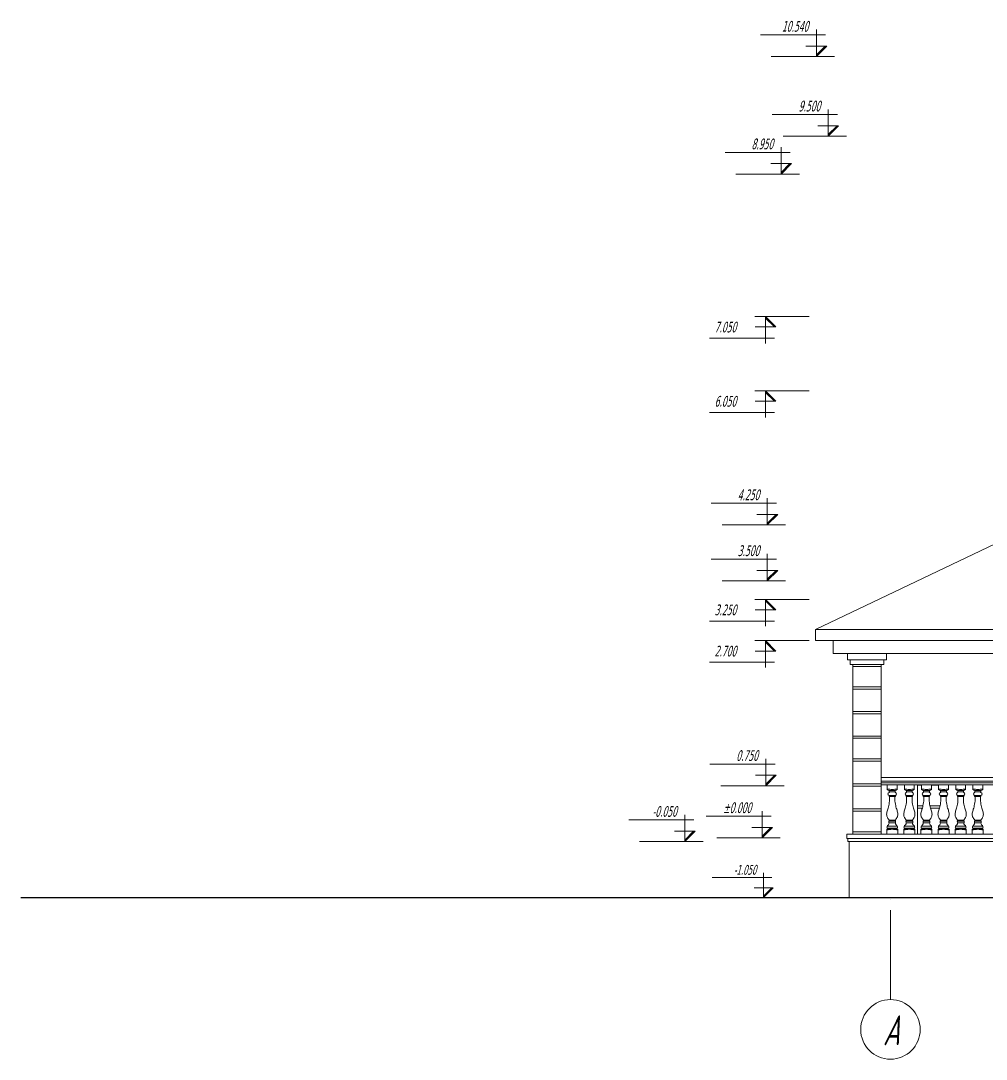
# Model space of a CAD drawing. Header units: millimetres. Extents: x 574812 to 785403, y 231698 to 285481.
# Drawn here: x 574812 to 587781, y 267091 to 281030 of the extents above; entities that cross this region are included whole.
import ezdxf

# ---------------------------------------------------------------- set-up
doc = ezdxf.new("R2010")
doc.units = ezdxf.units.MM
doc.linetypes.add('ACAD_ISO04W100', pattern=[30, 24, -3, 0, -3])
doc.layers.add('OSI', color=154, linetype='Continuous')
for name, color, linetype, lineweight in [('WALL-outdoor', 14, 'Continuous', 30), ('Баллюстрада', 7, 'Continuous', 5), ('ОТМЕТКИ', 240, 'Continuous', 5)]:
    doc.layers.add(name, color=color, linetype=linetype, lineweight=lineweight)
doc.styles.get("Standard").update_dxf_attribs({"font": 'TAHOMA.TTF', "width": 0.6, "oblique": 15, "height": 220})

msp = doc.modelspace()

# ---------------------------------------------------------------- linework, layer by layer
at = {"layer": 'OSI', "linetype": 'ACAD_ISO04W100', "lineweight": 9, "ltscale": 50}
msp.add_line((586494.2, 267891.1), (586494.2, 269263.1), dxfattribs=at)
at = {"layer": 'OSI', "lineweight": 20}
msp.add_circle((586494.2, 267491.1), 400, dxfattribs=at)
at = {"layer": 'WALL-outdoor', "lineweight": 9}
for p, q in [((585488.8, 272859.8), (588488.8, 274293.1)), ((586868.8, 272859.8), (585488.8, 272859.8)), ((585488.8, 272859.8), (585488.8, 272709.8)), ((585488.8, 272859.8), (585488.8, 272709.8)), ((591675.6, 272859.8), (586357.9, 272859.8)), ((585488.8, 272709.8), (586868.8, 272709.8)), ((585723, 272709.8), (585723, 272538.1)), ((586357.9, 272709.8), (591675.6, 272709.8)), ((586634.5, 272538.1), (585723, 272538.1)), ((585916.4, 272538.1), (585916.4, 272452.1)), ((586441.2, 272538.1), (586441.2, 272452.1)), ((591441.3, 272538.1), (586592.2, 272538.1)), ((587310.3, 272538.1), (586785.5, 272538.1)), ((586441.2, 272452.1), (585916.4, 272452.1)), ((585953.5, 272452.1), (585953.5, 272391.5)), ((586404.1, 272391.5), (585953.5, 272391.5)), ((585988.8, 272391.5), (585988.8, 270113.1)), ((586368.8, 272391.5), (586368.8, 270113.1)), ((586404.1, 272452.1), (586404.1, 272391.5)), ((586368.8, 272361.5), (585988.8, 272361.5)), ((586368.8, 272089.3), (585988.8, 272089.3)), ((586368.8, 272059.3), (585988.8, 272059.3)), ((586368.8, 271759.5), (585988.8, 271759.5)), ((585988.8, 271753.1), (585988.8, 271373.1)), ((586368.8, 271729.5), (585988.8, 271729.5)), ((586368.8, 271429.7), (585988.8, 271429.7)), ((586368.8, 271399.7), (585988.8, 271399.7)), ((586368.8, 271121.7), (585988.8, 271121.7)), ((586368.8, 271091.7), (585988.8, 271091.7)), ((586368.8, 270873), (589504.6, 270873)), ((586368.8, 270786.4), (585988.8, 270786.4)), ((586368.8, 270756.4), (585988.8, 270756.4)), ((586368.8, 270822), (589458.2, 270822)), ((586368.8, 270803), (589452.8, 270803)), ((586368.8, 270775.5), (589451.7, 270775.5)), ((586452, 270710.5), (586452, 270775.5)), ((586584, 270710.5), (586584, 270775.5)), ((586681.9, 270710.5), (586681.9, 270775.5)), ((586813.9, 270710.5), (586813.9, 270775.5)), ((586857.9, 270775.5), (586857.9, 270113.1)), ((586911.7, 270770.4), (586857.9, 270770.4)), ((586911.7, 270710.5), (586911.7, 270775.5)), ((587043.7, 270710.5), (587043.7, 270775.5)), ((587141.5, 270770.4), (587043.7, 270770.4)), ((587141.5, 270710.5), (587141.5, 270775.5)), ((587273.5, 270710.5), (587273.5, 270775.5)), ((587371.3, 270710.5), (587371.3, 270775.5)), ((587503.3, 270710.5), (587503.3, 270775.5)), ((587601.2, 270710.5), (587601.2, 270775.5)), ((587733.2, 270710.5), (587733.2, 270775.5)), ((586518, 270630.5), (586475, 270630.5)), ((586475, 270615.5), (586475, 270630.5)), ((586475, 270615.5), (586518, 270615.5)), ((586518, 270697.5), (586478, 270697.5)), ((586478, 270697.5), (586478, 270682.5)), ((586518, 270697.5), (586478, 270697.5)), ((586478, 270682.5), (586518, 270682.5)), ((586478, 270682.5), (586518, 270682.5)), ((586518, 270697.5), (586558, 270697.5)), ((586518, 270697.5), (586558, 270697.5)), ((586558, 270682.5), (586518, 270682.5)), ((586558, 270682.5), (586518, 270682.5)), ((586518, 270630.5), (586561, 270630.5)), ((586561, 270615.5), (586518, 270615.5)), ((586558, 270697.5), (586558, 270682.5)), ((586561, 270615.5), (586561, 270630.5)), ((586747.9, 270630.5), (586704.9, 270630.5)), ((586704.9, 270615.5), (586704.9, 270630.5)), ((586704.9, 270615.5), (586747.9, 270615.5)), ((586747.9, 270697.5), (586707.9, 270697.5)), ((586707.9, 270697.5), (586707.9, 270682.5)), ((586747.9, 270697.5), (586707.9, 270697.5)), ((586707.9, 270682.5), (586747.9, 270682.5)), ((586707.9, 270682.5), (586747.9, 270682.5)), ((586747.9, 270697.5), (586787.9, 270697.5)), ((586747.9, 270697.5), (586787.9, 270697.5)), ((586787.9, 270682.5), (586747.9, 270682.5)), ((586787.9, 270682.5), (586747.9, 270682.5)), ((586747.9, 270630.5), (586790.9, 270630.5)), ((586790.9, 270615.5), (586747.9, 270615.5)), ((586787.9, 270697.5), (586787.9, 270682.5)), ((586790.9, 270615.5), (586790.9, 270630.5)), ((586977.7, 270630.5), (586934.7, 270630.5)), ((586934.7, 270615.5), (586934.7, 270630.5)), ((586934.7, 270615.5), (586977.7, 270615.5)), ((586977.7, 270697.5), (586937.7, 270697.5)), ((586937.7, 270697.5), (586937.7, 270682.5)), ((586977.7, 270697.5), (586937.7, 270697.5)), ((586937.7, 270682.5), (586977.7, 270682.5)), ((586937.7, 270682.5), (586977.7, 270682.5)), ((586977.7, 270697.5), (587017.7, 270697.5)), ((586977.7, 270697.5), (587017.7, 270697.5)), ((587017.7, 270682.5), (586977.7, 270682.5)), ((587017.7, 270682.5), (586977.7, 270682.5)), ((586977.7, 270630.5), (587020.7, 270630.5)), ((587020.7, 270615.5), (586977.7, 270615.5)), ((587017.7, 270697.5), (587017.7, 270682.5)), ((587020.7, 270615.5), (587020.7, 270630.5)), ((587207.5, 270630.5), (587164.5, 270630.5)), ((587164.5, 270615.5), (587164.5, 270630.5)), ((587164.5, 270615.5), (587207.5, 270615.5)), ((587207.5, 270697.5), (587167.5, 270697.5)), ((587167.5, 270697.5), (587167.5, 270682.5)), ((587207.5, 270697.5), (587167.5, 270697.5)), ((587167.5, 270682.5), (587207.5, 270682.5)), ((587167.5, 270682.5), (587207.5, 270682.5)), ((587207.5, 270697.5), (587247.5, 270697.5)), ((587207.5, 270697.5), (587247.5, 270697.5)), ((587247.5, 270682.5), (587207.5, 270682.5)), ((587247.5, 270682.5), (587207.5, 270682.5)), ((587207.5, 270630.5), (587250.5, 270630.5)), ((587250.5, 270615.5), (587207.5, 270615.5)), ((587247.5, 270697.5), (587247.5, 270682.5)), ((587250.5, 270615.5), (587250.5, 270630.5)), ((587437.3, 270630.5), (587394.3, 270630.5)), ((587394.3, 270615.5), (587394.3, 270630.5)), ((587394.3, 270615.5), (587437.3, 270615.5)), ((587437.3, 270697.5), (587397.3, 270697.5)), ((587397.3, 270697.5), (587397.3, 270682.5)), ((587437.3, 270697.5), (587397.3, 270697.5)), ((587397.3, 270682.5), (587437.3, 270682.5)), ((587397.3, 270682.5), (587437.3, 270682.5)), ((587437.3, 270697.5), (587477.3, 270697.5)), ((587437.3, 270697.5), (587477.3, 270697.5)), ((587477.3, 270682.5), (587437.3, 270682.5)), ((587477.3, 270682.5), (587437.3, 270682.5)), ((587437.3, 270630.5), (587480.3, 270630.5)), ((587480.3, 270615.5), (587437.3, 270615.5)), ((587477.3, 270697.5), (587477.3, 270682.5)), ((587480.3, 270615.5), (587480.3, 270630.5)), ((587667.2, 270630.5), (587624.2, 270630.5)), ((587624.2, 270615.5), (587624.2, 270630.5)), ((587624.2, 270615.5), (587667.2, 270615.5)), ((587667.2, 270697.5), (587627.2, 270697.5)), ((587627.2, 270697.5), (587627.2, 270682.5)), ((587667.2, 270697.5), (587627.2, 270697.5)), ((587627.2, 270682.5), (587667.2, 270682.5)), ((587627.2, 270682.5), (587667.2, 270682.5)), ((587667.2, 270697.5), (587707.2, 270697.5)), ((587667.2, 270697.5), (587707.2, 270697.5)), ((587707.2, 270682.5), (587667.2, 270682.5)), ((587707.2, 270682.5), (587667.2, 270682.5)), ((587667.2, 270630.5), (587710.2, 270630.5)), ((587710.2, 270615.5), (587667.2, 270615.5)), ((587707.2, 270697.5), (587707.2, 270682.5)), ((587710.2, 270615.5), (587710.2, 270630.5)), ((586368.8, 270451.2), (585988.8, 270451.2)), ((586929.9, 270492.4), (586857.9, 270492.4)), ((586922.6, 270462.4), (586857.9, 270462.4)), ((587159.7, 270492.4), (587025.5, 270492.4)), ((587152.5, 270462.4), (587032.7, 270462.4)), ((586368.8, 270421.2), (585988.8, 270421.2)), ((586518, 270300.5), (586476, 270300.5)), ((586476, 270300.5), (586476, 270285.5)), ((586476, 270285.5), (586518, 270285.5)), ((586518, 270300.5), (586560, 270300.5)), ((586560, 270285.5), (586518, 270285.5)), ((586560, 270300.5), (586560, 270285.5)), ((586747.9, 270300.5), (586705.9, 270300.5)), ((586705.9, 270300.5), (586705.9, 270285.5)), ((586705.9, 270285.5), (586747.9, 270285.5)), ((586747.9, 270300.5), (586789.9, 270300.5)), ((586789.9, 270285.5), (586747.9, 270285.5)), ((586789.9, 270300.5), (586789.9, 270285.5)), ((586977.7, 270300.5), (586935.7, 270300.5)), ((586935.7, 270300.5), (586935.7, 270285.5)), ((586935.7, 270285.5), (586977.7, 270285.5)), ((586977.7, 270300.5), (587019.7, 270300.5)), ((587019.7, 270285.5), (586977.7, 270285.5)), ((587019.7, 270300.5), (587019.7, 270285.5)), ((587207.5, 270300.5), (587165.5, 270300.5)), ((587165.5, 270300.5), (587165.5, 270285.5)), ((587165.5, 270285.5), (587207.5, 270285.5)), ((587207.5, 270300.5), (587249.5, 270300.5)), ((587249.5, 270285.5), (587207.5, 270285.5)), ((587249.5, 270300.5), (587249.5, 270285.5)), ((587437.3, 270300.5), (587395.3, 270300.5)), ((587395.3, 270300.5), (587395.3, 270285.5)), ((587395.3, 270285.5), (587437.3, 270285.5)), ((587437.3, 270300.5), (587479.3, 270300.5)), ((587479.3, 270285.5), (587437.3, 270285.5)), ((587479.3, 270300.5), (587479.3, 270285.5)), ((587667.2, 270300.5), (587625.2, 270300.5)), ((587625.2, 270300.5), (587625.2, 270285.5)), ((587625.2, 270285.5), (587667.2, 270285.5)), ((587667.2, 270300.5), (587709.2, 270300.5)), ((587709.2, 270285.5), (587667.2, 270285.5)), ((587709.2, 270300.5), (587709.2, 270285.5)), ((586444, 270113.1), (586444, 270177.5)), ((586455, 270230.5), (586455, 270220.5)), ((586455, 270220.5), (586518, 270220.5)), ((586455, 270192.5), (586518, 270192.5)), ((586455, 270192.5), (586455, 270178.5)), ((586455, 270178.5), (586518, 270178.5)), ((586476, 270265.5), (586518, 270265.5)), ((586560, 270265.5), (586518, 270265.5)), ((586581, 270220.5), (586518, 270220.5)), ((586581, 270192.5), (586518, 270192.5)), ((586581, 270178.5), (586518, 270178.5)), ((586581, 270230.5), (586581, 270220.5)), ((586581, 270192.5), (586581, 270178.5)), ((586592, 270177.5), (586592, 270113.1)), ((586673.9, 270113.1), (586673.9, 270177.5)), ((586684.9, 270230.5), (586684.9, 270220.5)), ((586684.9, 270220.5), (586747.9, 270220.5)), ((586684.9, 270192.5), (586747.9, 270192.5)), ((586684.9, 270192.5), (586684.9, 270178.5)), ((586684.9, 270178.5), (586747.9, 270178.5)), ((586705.9, 270265.5), (586747.9, 270265.5)), ((586789.9, 270265.5), (586747.9, 270265.5)), ((586810.9, 270220.5), (586747.9, 270220.5)), ((586810.9, 270192.5), (586747.9, 270192.5)), ((586810.9, 270178.5), (586747.9, 270178.5)), ((586810.9, 270230.5), (586810.9, 270220.5)), ((586810.9, 270192.5), (586810.9, 270178.5)), ((586821.9, 270177.5), (586821.9, 270113.1)), ((586903.7, 270113.1), (586903.7, 270177.5)), ((586914.7, 270230.5), (586914.7, 270220.5)), ((586914.7, 270220.5), (586977.7, 270220.5)), ((586914.7, 270192.5), (586977.7, 270192.5)), ((586914.7, 270192.5), (586914.7, 270178.5)), ((586914.7, 270178.5), (586977.7, 270178.5)), ((586935.7, 270265.5), (586977.7, 270265.5)), ((587019.7, 270265.5), (586977.7, 270265.5)), ((587040.7, 270220.5), (586977.7, 270220.5)), ((587040.7, 270192.5), (586977.7, 270192.5)), ((587040.7, 270178.5), (586977.7, 270178.5)), ((587040.7, 270230.5), (587040.7, 270220.5)), ((587040.7, 270192.5), (587040.7, 270178.5)), ((587051.7, 270177.5), (587051.7, 270113.1)), ((587133.5, 270113.1), (587133.5, 270177.5)), ((587144.5, 270230.5), (587144.5, 270220.5)), ((587144.5, 270220.5), (587207.5, 270220.5)), ((587144.5, 270192.5), (587207.5, 270192.5)), ((587144.5, 270192.5), (587144.5, 270178.5)), ((587144.5, 270178.5), (587207.5, 270178.5)), ((587165.5, 270265.5), (587207.5, 270265.5)), ((587249.5, 270265.5), (587207.5, 270265.5)), ((587270.5, 270220.5), (587207.5, 270220.5)), ((587270.5, 270192.5), (587207.5, 270192.5)), ((587270.5, 270178.5), (587207.5, 270178.5)), ((587270.5, 270230.5), (587270.5, 270220.5)), ((587270.5, 270192.5), (587270.5, 270178.5)), ((587281.5, 270177.5), (587281.5, 270113.1)), ((587363.3, 270113.1), (587363.3, 270177.5)), ((587374.3, 270230.5), (587374.3, 270220.5)), ((587374.3, 270220.5), (587437.3, 270220.5)), ((587374.3, 270192.5), (587437.3, 270192.5)), ((587374.3, 270192.5), (587374.3, 270178.5)), ((587374.3, 270178.5), (587437.3, 270178.5)), ((587395.3, 270265.5), (587437.3, 270265.5)), ((587479.3, 270265.5), (587437.3, 270265.5)), ((587500.3, 270220.5), (587437.3, 270220.5)), ((587500.3, 270192.5), (587437.3, 270192.5)), ((587500.3, 270178.5), (587437.3, 270178.5)), ((587500.3, 270230.5), (587500.3, 270220.5)), ((587500.3, 270192.5), (587500.3, 270178.5)), ((587511.3, 270177.5), (587511.3, 270113.1)), ((587593.2, 270113.1), (587593.2, 270177.5)), ((587604.2, 270230.5), (587604.2, 270220.5)), ((587604.2, 270220.5), (587667.2, 270220.5)), ((587604.2, 270192.5), (587667.2, 270192.5)), ((587604.2, 270192.5), (587604.2, 270178.5)), ((587604.2, 270178.5), (587667.2, 270178.5)), ((587625.2, 270265.5), (587667.2, 270265.5)), ((587709.2, 270265.5), (587667.2, 270265.5)), ((587730.2, 270220.5), (587667.2, 270220.5)), ((587730.2, 270192.5), (587667.2, 270192.5)), ((587730.2, 270178.5), (587667.2, 270178.5)), ((587730.2, 270230.5), (587730.2, 270220.5)), ((587730.2, 270192.5), (587730.2, 270178.5)), ((587741.2, 270177.5), (587741.2, 270113.1)), ((588488.8, 270113.1), (585909.9, 270113.1)), ((585909.9, 270113.1), (585909.9, 270055)), ((588488.8, 270113.1), (585909.9, 270113.1)), ((585909.9, 270055), (595587.6, 270055)), ((585923.3, 270055), (585923.3, 270013.1)), ((585923.3, 270034.1), (585923.3, 270013.1)), ((588502.3, 270013.1), (585923.3, 270013.1)), ((588502.3, 270013.1), (585923.3, 270013.1)), ((585941.3, 270013.1), (585941.3, 269263.1)), ((586368.8, 270143.1), (585988.8, 270143.1))]:
    msp.add_line(p, q, dxfattribs=at)
for centre, radius, start, end in [((586482.3, 270650.5), 21.3, 110.01596, 249.98404), ((586482.3, 270650.5), 21.3, 110.01596, 249.98404), ((586553.8, 270650.5), 21.3, 290.01596, 69.98404), ((586553.8, 270650.5), 21.3, 290.01596, 69.98404), ((586712.2, 270650.5), 21.3, 110.01596, 249.98404), ((586712.2, 270650.5), 21.3, 110.01596, 249.98404), ((586783.6, 270650.5), 21.3, 290.01596, 69.98404), ((586783.6, 270650.5), 21.3, 290.01596, 69.98404), ((586942, 270650.5), 21.3, 110.01596, 249.98404), ((586942, 270650.5), 21.3, 110.01596, 249.98404), ((587013.4, 270650.5), 21.3, 290.01596, 69.98404), ((587013.4, 270650.5), 21.3, 290.01596, 69.98404), ((587171.8, 270650.5), 21.3, 110.01596, 249.98404), ((587171.8, 270650.5), 21.3, 110.01596, 249.98404), ((587243.2, 270650.5), 21.3, 290.01596, 69.98404), ((587243.2, 270650.5), 21.3, 290.01596, 69.98404), ((587401.6, 270650.5), 21.3, 110.01596, 249.98404), ((587401.6, 270650.5), 21.3, 110.01596, 249.98404), ((587473.1, 270650.5), 21.3, 290.01596, 69.98404), ((587473.1, 270650.5), 21.3, 290.01596, 69.98404), ((587631.4, 270650.5), 21.3, 110.01596, 249.98404), ((587631.4, 270650.5), 21.3, 110.01596, 249.98404), ((587702.9, 270650.5), 21.3, 290.01596, 69.98404), ((587702.9, 270650.5), 21.3, 290.01596, 69.98404), ((586461.4, 270206.5), 15.4, 114.52955, 245.47045), ((586574.7, 270206.5), 15.4, 294.52955, 65.47045), ((586691.3, 270206.5), 15.4, 114.52955, 245.47045), ((586804.5, 270206.5), 15.4, 294.52955, 65.47045), ((586921.1, 270206.5), 15.4, 114.52955, 245.47045), ((587034.3, 270206.5), 15.4, 294.52955, 65.47045), ((587150.9, 270206.5), 15.4, 114.52955, 245.47045), ((587264.1, 270206.5), 15.4, 294.52955, 65.47045), ((587380.7, 270206.5), 15.4, 114.52955, 245.47045), ((587493.9, 270206.5), 15.4, 294.52955, 65.47045), ((587610.6, 270206.5), 15.4, 114.52955, 245.47045), ((587723.8, 270206.5), 15.4, 294.52955, 65.47045)]:
    msp.add_arc(centre, radius, start, end, dxfattribs=at)
for points in [[(586452, 270722.5), (586474, 270716.5), (586496, 270710.5), (586518, 270710.5)], [(586452, 270710.5), (586460.6, 270705.7), (586469.1, 270700.9), (586478, 270697.5)], [(586584, 270722.5), (586562, 270716.5), (586540, 270710.5), (586518, 270710.5)], [(586584, 270710.5), (586575.5, 270705.7), (586567, 270700.9), (586558, 270697.5)], [(586681.9, 270722.5), (586703.9, 270716.5), (586725.9, 270710.5), (586747.9, 270710.5)], [(586681.9, 270710.5), (586690.4, 270705.7), (586698.9, 270700.9), (586707.9, 270697.5)], [(586813.9, 270722.5), (586791.9, 270716.5), (586769.9, 270710.5), (586747.9, 270710.5)], [(586813.9, 270710.5), (586805.3, 270705.7), (586796.8, 270700.9), (586787.9, 270697.5)], [(586911.7, 270722.5), (586933.7, 270716.5), (586955.7, 270710.5), (586977.7, 270710.5)], [(586911.7, 270710.5), (586920.2, 270705.7), (586928.7, 270700.9), (586937.7, 270697.5)], [(587043.7, 270722.5), (587021.7, 270716.5), (586999.7, 270710.5), (586977.7, 270710.5)], [(587043.7, 270710.5), (587035.2, 270705.7), (587026.7, 270700.9), (587017.7, 270697.5)], [(587141.5, 270722.5), (587163.5, 270716.5), (587185.5, 270710.5), (587207.5, 270710.5)], [(587141.5, 270710.5), (587150, 270705.7), (587158.6, 270700.9), (587167.5, 270697.5)], [(587273.5, 270722.5), (587251.5, 270716.5), (587229.5, 270710.5), (587207.5, 270710.5)], [(587273.5, 270710.5), (587265, 270705.7), (587256.5, 270700.9), (587247.5, 270697.5)], [(587371.3, 270722.5), (587393.3, 270716.5), (587415.3, 270710.5), (587437.3, 270710.5)], [(587371.3, 270710.5), (587379.9, 270705.7), (587388.4, 270700.9), (587397.3, 270697.5)], [(587503.3, 270722.5), (587481.3, 270716.5), (587459.3, 270710.5), (587437.3, 270710.5)], [(587503.3, 270710.5), (587494.8, 270705.7), (587486.3, 270700.9), (587477.3, 270697.5)], [(587601.2, 270722.5), (587623.2, 270716.5), (587645.2, 270710.5), (587667.2, 270710.5)], [(587601.2, 270710.5), (587609.7, 270705.7), (587618.2, 270700.9), (587627.2, 270697.5)], [(587733.2, 270722.5), (587711.2, 270716.5), (587689.2, 270710.5), (587667.2, 270710.5)], [(587733.2, 270710.5), (587724.6, 270705.7), (587716.1, 270700.9), (587707.2, 270697.5)]]:
    msp.add_open_spline(points, degree=3, dxfattribs=at)
for points in [[(586481, 270612.5), (586481, 270595.5), (586481, 270555.5), (586475, 270515.5), (586458, 270445.5), (586444, 270395.5), (586444, 270365.5), (586449, 270345.5), (586476, 270300.5)], [(586478, 270682.5), (586484, 270677.5), (586475, 270670.5)], [(586478, 270682.5), (586484, 270677.5), (586475, 270670.5)], [(586558, 270682.5), (586552, 270677.5), (586561, 270670.5)], [(586558, 270682.5), (586552, 270677.5), (586561, 270670.5)], [(586555, 270612.5), (586555, 270595.5), (586555, 270555.5), (586561, 270515.5), (586578, 270445.5), (586592, 270395.5), (586592, 270365.5), (586587, 270345.5), (586560, 270300.5)], [(586710.9, 270612.5), (586710.9, 270595.5), (586710.9, 270555.5), (586704.9, 270515.5), (586687.9, 270445.5), (586673.9, 270395.5), (586673.9, 270365.5), (586678.9, 270345.5), (586705.9, 270300.5)], [(586707.9, 270682.5), (586713.9, 270677.5), (586704.9, 270670.5)], [(586707.9, 270682.5), (586713.9, 270677.5), (586704.9, 270670.5)], [(586787.9, 270682.5), (586781.9, 270677.5), (586790.9, 270670.5)], [(586787.9, 270682.5), (586781.9, 270677.5), (586790.9, 270670.5)], [(586784.9, 270612.5), (586784.9, 270595.5), (586784.9, 270555.5), (586790.9, 270515.5), (586807.9, 270445.5), (586821.9, 270395.5), (586821.9, 270365.5), (586816.9, 270345.5), (586789.9, 270300.5)], [(586940.7, 270612.5), (586940.7, 270595.5), (586940.7, 270555.5), (586934.7, 270515.5), (586917.7, 270445.5), (586903.7, 270395.5), (586903.7, 270365.5), (586908.7, 270345.5), (586935.7, 270300.5)], [(586937.7, 270682.5), (586943.7, 270677.5), (586934.7, 270670.5)], [(586937.7, 270682.5), (586943.7, 270677.5), (586934.7, 270670.5)], [(587017.7, 270682.5), (587011.7, 270677.5), (587020.7, 270670.5)], [(587017.7, 270682.5), (587011.7, 270677.5), (587020.7, 270670.5)], [(587014.7, 270612.5), (587014.7, 270595.5), (587014.7, 270555.5), (587020.7, 270515.5), (587037.7, 270445.5), (587051.7, 270395.5), (587051.7, 270365.5), (587046.7, 270345.5), (587019.7, 270300.5)], [(587170.5, 270612.5), (587170.5, 270595.5), (587170.5, 270555.5), (587164.5, 270515.5), (587147.5, 270445.5), (587133.5, 270395.5), (587133.5, 270365.5), (587138.5, 270345.5), (587165.5, 270300.5)], [(587167.5, 270682.5), (587173.5, 270677.5), (587164.5, 270670.5)], [(587167.5, 270682.5), (587173.5, 270677.5), (587164.5, 270670.5)], [(587247.5, 270682.5), (587241.5, 270677.5), (587250.5, 270670.5)], [(587247.5, 270682.5), (587241.5, 270677.5), (587250.5, 270670.5)], [(587244.5, 270612.5), (587244.5, 270595.5), (587244.5, 270555.5), (587250.5, 270515.5), (587267.5, 270445.5), (587281.5, 270395.5), (587281.5, 270365.5), (587276.5, 270345.5), (587249.5, 270300.5)], [(587400.3, 270612.5), (587400.3, 270595.5), (587400.3, 270555.5), (587394.3, 270515.5), (587377.3, 270445.5), (587363.3, 270395.5), (587363.3, 270365.5), (587368.3, 270345.5), (587395.3, 270300.5)], [(587397.3, 270682.5), (587403.3, 270677.5), (587394.3, 270670.5)], [(587397.3, 270682.5), (587403.3, 270677.5), (587394.3, 270670.5)], [(587477.3, 270682.5), (587471.3, 270677.5), (587480.3, 270670.5)], [(587477.3, 270682.5), (587471.3, 270677.5), (587480.3, 270670.5)], [(587474.3, 270612.5), (587474.3, 270595.5), (587474.3, 270555.5), (587480.3, 270515.5), (587497.3, 270445.5), (587511.3, 270395.5), (587511.3, 270365.5), (587506.3, 270345.5), (587479.3, 270300.5)], [(587630.2, 270612.5), (587630.2, 270595.5), (587630.2, 270555.5), (587624.2, 270515.5), (587607.2, 270445.5), (587593.2, 270395.5), (587593.2, 270365.5), (587598.2, 270345.5), (587625.2, 270300.5)], [(587627.2, 270682.5), (587633.2, 270677.5), (587624.2, 270670.5)], [(587627.2, 270682.5), (587633.2, 270677.5), (587624.2, 270670.5)], [(587707.2, 270682.5), (587701.2, 270677.5), (587710.2, 270670.5)], [(587707.2, 270682.5), (587701.2, 270677.5), (587710.2, 270670.5)], [(587704.2, 270612.5), (587704.2, 270595.5), (587704.2, 270555.5), (587710.2, 270515.5), (587727.2, 270445.5), (587741.2, 270395.5), (587741.2, 270365.5), (587736.2, 270345.5), (587709.2, 270300.5)], [(586476, 270265.5), (586472, 270275.5), (586476, 270285.5)], [(586560, 270265.5), (586564, 270275.5), (586560, 270285.5)], [(586705.9, 270265.5), (586701.9, 270275.5), (586705.9, 270285.5)], [(586789.9, 270265.5), (586793.9, 270275.5), (586789.9, 270285.5)], [(586935.7, 270265.5), (586931.7, 270275.5), (586935.7, 270285.5)], [(587019.7, 270265.5), (587023.7, 270275.5), (587019.7, 270285.5)], [(587165.5, 270265.5), (587161.5, 270275.5), (587165.5, 270285.5)], [(587249.5, 270265.5), (587253.5, 270275.5), (587249.5, 270285.5)], [(587395.3, 270265.5), (587391.3, 270275.5), (587395.3, 270285.5)], [(587479.3, 270265.5), (587483.3, 270275.5), (587479.3, 270285.5)], [(587625.2, 270265.5), (587621.2, 270275.5), (587625.2, 270285.5)], [(587709.2, 270265.5), (587713.2, 270275.5), (587709.2, 270285.5)], [(586476, 270265.5), (586474, 270250.5), (586455, 270230.5)], [(586560, 270265.5), (586562, 270250.5), (586581, 270230.5)], [(586705.9, 270265.5), (586703.9, 270250.5), (586684.9, 270230.5)], [(586789.9, 270265.5), (586791.9, 270250.5), (586810.9, 270230.5)], [(586935.7, 270265.5), (586933.7, 270250.5), (586914.7, 270230.5)], [(587019.7, 270265.5), (587021.7, 270250.5), (587040.7, 270230.5)], [(587165.5, 270265.5), (587163.5, 270250.5), (587144.5, 270230.5)], [(587249.5, 270265.5), (587251.5, 270250.5), (587270.5, 270230.5)], [(587395.3, 270265.5), (587393.3, 270250.5), (587374.3, 270230.5)], [(587479.3, 270265.5), (587481.3, 270250.5), (587500.3, 270230.5)], [(587625.2, 270265.5), (587623.2, 270250.5), (587604.2, 270230.5)], [(587709.2, 270265.5), (587711.2, 270250.5), (587730.2, 270230.5)]]:
    msp.add_spline(points, degree=3, dxfattribs=at)
for points, knots in [([(586444, 270177.5), (586447.7, 270177.9), (586451.4, 270178.2), (586455.1, 270178.5), (586455.1, 270178.5)], [0, 0, 0, 0, 1.1045361, 1.1099679, 1.1099679, 1.1099679, 1.1099679]), ([(586444, 270169.5), (586468.7, 270173.5), (586493.4, 270177.5), (586518, 270177.5), (586518, 270177.5)], [0, 0, 0, 0, 7.4431176, 7.4431177, 7.4431177, 7.4431177, 7.4431177]), ([(586592, 270169.5), (586567.4, 270173.5), (586542.7, 270177.5), (586518, 270177.5), (586518, 270177.5)], [0, 0, 0, 0, 7.4431176, 7.4431177, 7.4431177, 7.4431177, 7.4431177]), ([(586592, 270177.5), (586588.4, 270177.9), (586584.7, 270178.2), (586581, 270178.5), (586581, 270178.5)], [0, 0, 0, 0, 1.1045361, 1.1099679, 1.1099679, 1.1099679, 1.1099679]), ([(586673.9, 270177.5), (586677.5, 270177.9), (586681.2, 270178.2), (586684.9, 270178.5), (586684.9, 270178.5)], [0, 0, 0, 0, 1.1045361, 1.1099679, 1.1099679, 1.1099679, 1.1099679]), ([(586673.9, 270169.5), (586698.5, 270173.5), (586723.2, 270177.5), (586747.9, 270177.5), (586747.9, 270177.5)], [0, 0, 0, 0, 7.4431176, 7.4431177, 7.4431177, 7.4431177, 7.4431177]), ([(586821.9, 270169.5), (586797.2, 270173.5), (586772.5, 270177.5), (586747.9, 270177.5), (586747.9, 270177.5)], [0, 0, 0, 0, 7.4431176, 7.4431177, 7.4431177, 7.4431177, 7.4431177]), ([(586821.9, 270177.5), (586818.2, 270177.9), (586814.5, 270178.2), (586810.8, 270178.5), (586810.8, 270178.5)], [0, 0, 0, 0, 1.1045361, 1.1099679, 1.1099679, 1.1099679, 1.1099679]), ([(586903.7, 270177.5), (586907.4, 270177.9), (586911, 270178.2), (586914.7, 270178.5), (586914.7, 270178.5)], [0, 0, 0, 0, 1.1045361, 1.1099679, 1.1099679, 1.1099679, 1.1099679]), ([(586903.7, 270169.5), (586928.4, 270173.5), (586953, 270177.5), (586977.7, 270177.5), (586977.7, 270177.5)], [0, 0, 0, 0, 7.4431176, 7.4431177, 7.4431177, 7.4431177, 7.4431177]), ([(587051.7, 270169.5), (587027, 270173.5), (587002.4, 270177.5), (586977.7, 270177.5), (586977.7, 270177.5)], [0, 0, 0, 0, 7.4431176, 7.4431177, 7.4431177, 7.4431177, 7.4431177]), ([(587051.7, 270177.5), (587048, 270177.9), (587044.3, 270178.2), (587040.7, 270178.5), (587040.6, 270178.5)], [0, 0, 0, 0, 1.1045361, 1.1099679, 1.1099679, 1.1099679, 1.1099679]), ([(587133.5, 270177.5), (587137.2, 270177.9), (587140.9, 270178.2), (587144.5, 270178.5), (587144.6, 270178.5)], [0, 0, 0, 0, 1.1045361, 1.1099679, 1.1099679, 1.1099679, 1.1099679]), ([(587133.5, 270169.5), (587158.2, 270173.5), (587182.8, 270177.5), (587207.5, 270177.5), (587207.5, 270177.5)], [0, 0, 0, 0, 7.4431176, 7.4431177, 7.4431177, 7.4431177, 7.4431177]), ([(587281.5, 270169.5), (587256.8, 270173.5), (587232.2, 270177.5), (587207.5, 270177.5), (587207.5, 270177.5)], [0, 0, 0, 0, 7.4431176, 7.4431177, 7.4431177, 7.4431177, 7.4431177]), ([(587281.5, 270177.5), (587277.8, 270177.9), (587274.2, 270178.2), (587270.5, 270178.5), (587270.5, 270178.5)], [0, 0, 0, 0, 1.1045361, 1.1099679, 1.1099679, 1.1099679, 1.1099679]), ([(587363.3, 270177.5), (587367, 270177.9), (587370.7, 270178.2), (587374.4, 270178.5), (587374.4, 270178.5)], [0, 0, 0, 0, 1.1045361, 1.1099679, 1.1099679, 1.1099679, 1.1099679]), ([(587363.3, 270169.5), (587388, 270173.5), (587412.7, 270177.5), (587437.3, 270177.5), (587437.3, 270177.5)], [0, 0, 0, 0, 7.4431176, 7.4431177, 7.4431177, 7.4431177, 7.4431177]), ([(587511.3, 270169.5), (587486.7, 270173.5), (587462, 270177.5), (587437.3, 270177.5), (587437.3, 270177.5)], [0, 0, 0, 0, 7.4431176, 7.4431177, 7.4431177, 7.4431177, 7.4431177]), ([(587511.3, 270177.5), (587507.7, 270177.9), (587504, 270178.2), (587500.3, 270178.5), (587500.3, 270178.5)], [0, 0, 0, 0, 1.1045361, 1.1099679, 1.1099679, 1.1099679, 1.1099679]), ([(587593.2, 270177.5), (587596.8, 270177.9), (587600.5, 270178.2), (587604.2, 270178.5), (587604.2, 270178.5)], [0, 0, 0, 0, 1.1045361, 1.1099679, 1.1099679, 1.1099679, 1.1099679]), ([(587593.2, 270169.5), (587617.8, 270173.5), (587642.5, 270177.5), (587667.2, 270177.5), (587667.2, 270177.5)], [0, 0, 0, 0, 7.4431176, 7.4431177, 7.4431177, 7.4431177, 7.4431177]), ([(587741.2, 270169.5), (587716.5, 270173.5), (587691.8, 270177.5), (587667.2, 270177.5), (587667.2, 270177.5)], [0, 0, 0, 0, 7.4431176, 7.4431177, 7.4431177, 7.4431177, 7.4431177]), ([(587741.2, 270177.5), (587737.5, 270177.9), (587733.8, 270178.2), (587730.1, 270178.5), (587730.1, 270178.5)], [0, 0, 0, 0, 1.1045361, 1.1099679, 1.1099679, 1.1099679, 1.1099679])]:
    msp.add_open_spline(points, degree=3, knots=knots, dxfattribs=at)
at = {"layer": 'Баллюстрада', "lineweight": 30}
msp.add_line((574812.4, 269263.1), (612812.4, 269263.1), dxfattribs=at)
at = {"layer": 'ОТМЕТКИ', "linetype": 'ByBlock', "ltscale": 10}
for p, q in [((585498.6, 280911.4), (585498.6, 280551.6)), ((585621, 280841.4), (584746.3, 280841.4)), ((585637.7, 280690.7), (585359.4, 280690.7)), ((585498.6, 280551.6), (585637.7, 280690.7)), ((585498.6, 280572), (585617.3, 280690.7)), ((584892.1, 280551.6), (585743.4, 280551.6)), ((585476.1, 280551.6), (585240.5, 280551.6)), ((585781.3, 279771), (584906.6, 279771)), ((585658.9, 279841), (585658.9, 279481.2)), ((585798, 279620.4), (585519.7, 279620.4)), ((585658.9, 279481.2), (585798, 279620.4)), ((585658.9, 279501.6), (585777.6, 279620.4)), ((585052.4, 279481.2), (585903.7, 279481.2)), ((585636.4, 279481.2), (585400.8, 279481.2)), ((585148.3, 279263.1), (584273.6, 279263.1)), ((585025.8, 279333.1), (585025.8, 278973.3)), ((585165, 279112.5), (584886.7, 279112.5)), ((585025.8, 278973.3), (585165, 279112.5)), ((585025.8, 278993.7), (585144.6, 279112.5)), ((584419.4, 278973.3), (585270.7, 278973.3)), ((585003.3, 278973.3), (584767.8, 278973.3)), ((585400.3, 277059.7), (584671.5, 277059.7)), ((584816.3, 276699.9), (584816.3, 277059.7)), ((584816.3, 277059.7), (584955.4, 276920.5)), ((584816.3, 277039.3), (584935, 276920.5)), ((584955.4, 276920.5), (584677.1, 276920.5)), ((584938.7, 276769.9), (584064, 276769.9)), ((585400.3, 276063.1), (584671.5, 276063.1)), ((584816.3, 275703.3), (584816.3, 276063.1)), ((584816.3, 276063.1), (584955.4, 275924)), ((584816.3, 276042.8), (584935, 275924)), ((584955.4, 275924), (584677.1, 275924)), ((584938.7, 275773.3), (584064, 275773.3)), ((584840, 274622.9), (584840, 274263.1)), ((584962.5, 274552.9), (584087.7, 274552.9)), ((584979.1, 274402.3), (584700.9, 274402.3)), ((584840, 274263.1), (584979.1, 274402.3)), ((584840, 274283.5), (584958.8, 274402.3)), ((584233.5, 274263.1), (585084.9, 274263.1)), ((584817.5, 274263.1), (584582, 274263.1)), ((584962.5, 273802.9), (584087.7, 273802.9)), ((584840, 273872.9), (584840, 273513.1)), ((584979.1, 273652.3), (584700.9, 273652.3)), ((584840, 273513.1), (584979.1, 273652.3)), ((584840, 273533.5), (584958.8, 273652.3)), ((584233.5, 273513.1), (585084.9, 273513.1)), ((584817.5, 273513.1), (584582, 273513.1)), ((585400.3, 273263.1), (584671.5, 273263.1)), ((584816.3, 272903.3), (584816.3, 273263.1)), ((584816.3, 273263.1), (584955.4, 273124)), ((584816.3, 273242.8), (584935, 273124)), ((584955.4, 273124), (584677.1, 273124)), ((584938.7, 272973.3), (584064, 272973.3)), ((585400.3, 272709.8), (584671.5, 272709.8)), ((584816.3, 272350), (584816.3, 272709.8)), ((584816.3, 272709.8), (584955.4, 272570.7)), ((584816.3, 272689.4), (584935, 272570.7)), ((584955.4, 272570.7), (584677.1, 272570.7)), ((584938.7, 272420), (584064, 272420)), ((584821.3, 271122.9), (584821.3, 270763.1)), ((584943.7, 271052.9), (584069, 271052.9)), ((584960.4, 270902.3), (584682.2, 270902.3)), ((584821.3, 270763.1), (584960.4, 270902.3)), ((584821.3, 270783.5), (584940, 270902.3)), ((584214.8, 270763.1), (585066.1, 270763.1)), ((584798.8, 270763.1), (584563.2, 270763.1)), ((584770, 270422.9), (584770, 270063.1)), ((583854.4, 270302.9), (582979.7, 270302.9)), ((583731.9, 270372.9), (583731.9, 270013.1)), ((584892.5, 270352.9), (584017.7, 270352.9)), ((583871.1, 270152.3), (583592.8, 270152.3)), ((583731.9, 270013.1), (583871.1, 270152.3)), ((583731.9, 270033.5), (583850.7, 270152.3)), ((584909.1, 270202.3), (584630.9, 270202.3)), ((584770, 270063.1), (584909.1, 270202.3)), ((584770, 270083.5), (584888.8, 270202.3)), ((583125.5, 270013.1), (583976.8, 270013.1)), ((583709.5, 270013.1), (583473.9, 270013.1)), ((584163.5, 270063.1), (585014.9, 270063.1)), ((584747.5, 270063.1), (584512, 270063.1)), ((584790.4, 269593), (584790.4, 269263.1)), ((584902.7, 269528.8), (584100.8, 269528.8)), ((584917.9, 269390.7), (584662.9, 269390.7)), ((584790.4, 269263.1), (584917.9, 269390.7)), ((584790.4, 269281.8), (584899.3, 269390.7)), ((584234.5, 269263.1), (585014.9, 269263.1)), ((584769.8, 269263.1), (584553.9, 269263.1))]:
    msp.add_line(p, q, dxfattribs=at)

# ---------------------------------------------------------------- texts
at = {"layer": 'OSI', "insert": (586393.3, 267679.3), "char_height": 400, "attachment_point": 1}
msp.add_mtext('{\\Fromans.shx|c204;А}', dxfattribs=at)
at = {"layer": 'ОТМЕТКИ', "linetype": 'ByBlock', "ltscale": 10}
for s, insert, char_height, width, attachment_point in [('10.540', (585391.4, 281027.8), 144, 698.4, 3), ('9.500', (585551.8, 279957.4), 144, 698.4, 3), ('8.950', (584918.7, 279449.5), 144, 698.4, 3), ('7.0{\\fTahoma|b0|i0|c204|p34;5}0', (584131.1, 276991.1), 144, 698.4, 1), ('6.050', (584131.1, 275994.6), 144, 698.4, 1), ('4.250', (584732.9, 274739.3), 144, 698.4, 3), ('3.500', (584732.9, 273989.3), 144, 698.4, 3), ('3.2{\\fTahoma|b0|i0|c204|p34;5}0', (584131.1, 273194.6), 144, 698.4, 1), ('2.700', (584131.1, 272641.2), 144, 698.4, 1), ('0.750', (584714.2, 271239.3), 144, 698.4, 3), ('-0.{\\fTahoma|b0|i0|c204|p34;05}0', (583624.8, 270489.3), 144, 698.4, 3), ('±0.000', (584247.3, 270539.3), 144, 698.4, 1), ('-1.050', (584692.2, 269699.6), 132, 640.2, 3)]:
    msp.add_mtext(s, dxfattribs=dict(at, insert=insert, char_height=char_height, width=width, attachment_point=attachment_point))

doc.saveas('drawing.dxf')
